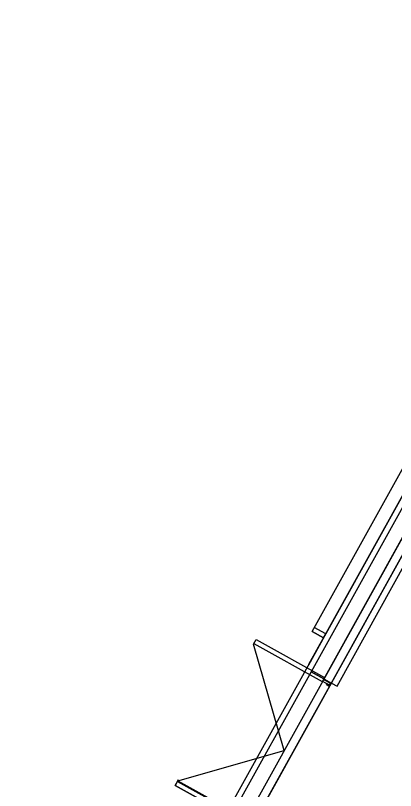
# Model space of a CAD drawing. Header units: metres. Extents: x 2.3 to 42.8, y 0.9 to 31.9.
# Drawn here: x 21.415 to 23.138, y 21.248 to 24.763 of the extents above; entities that cross this region are included whole.
import ezdxf

# ---------------------------------------------------------------- set-up
doc = ezdxf.new("R2010")
doc.units = ezdxf.units.M
doc.layers.add('ARREDI', color=9, linetype='Continuous')
doc.layers.add('PARETI_STRUTTURE', color=7, linetype='Continuous')

msp = doc.modelspace()

# ---------------------------------------------------------------- linework, layer by layer
at = {"layer": 'ARREDI'}
msp.add_lwpolyline([(25.5648, 26.8977), (21.4984, 19.5741)], dxfattribs=at)
for points in [[(23.3664, 22.9392), (22.8169, 21.9495), (22.8172, 21.9494), (23.3667, 22.939)], [(22.8116, 21.7518), (22.846, 21.7327), (23.2121, 22.3921), (23.1777, 22.4112)], [(22.8169, 21.9495), (22.7443, 21.8187), (22.7446, 21.8185), (22.8172, 21.9493)]]:
    msp.add_lwpolyline(points, close=True, dxfattribs=at)
at = {"layer": 'PARETI_STRUTTURE'}
for points in [[(27.0359, 29.4946), (26.8009, 29.0712), (26.5715, 28.6581), (26.0663, 27.7483), (25.7055, 27.0984), (25.5016, 26.7313), (25.1408, 26.0813), (24.2731, 24.5187), (24.0437, 24.1056), (23.759, 23.5927), (23.3981, 22.9428), (22.7559, 21.7862), (22.395, 21.1362), (22.185, 20.7579), (21.9556, 20.3449), (21.4373, 19.4113), (21.0764, 18.7614), (20.5364, 17.7889), (20.1756, 17.139), (19.7671, 16.4034), (19.5378, 15.9903), (18.2075, 13.5945)], [(26.7902, 28.9173), (19.6512, 16.0599)], [(24.3647, 24.4678), (19.6293, 15.9394)], [(22.7605, 21.9696), (23.3195, 22.9765)], [(23.3981, 22.9428), (23.4552, 22.9111), (23.3981, 22.9428), (22.7559, 21.7861), (22.813, 21.7544)], [(23.3616, 22.9306), (22.8218, 21.9584)], [(22.8475, 21.7353), (22.8733, 21.721), (23.2532, 22.4053)], [(22.8121, 21.9409), (22.7605, 21.9696)], [(22.1532, 21.2961), (22.1387, 21.27), (22.4485, 21.098), (22.1387, 21.27), (22.1508, 21.2917), (22.6326, 21.4295), (22.4948, 21.9113), (22.5068, 21.933), (22.8167, 21.761)], [(22.4965, 21.9144), (22.8063, 21.7424)], [(22.4886, 21.089), (22.846, 21.7327)], [(22.8116, 21.7518), (22.8069, 21.7434), (22.8393, 21.7254), (22.8439, 21.7338)], [(22.813, 21.7544), (22.8474, 21.7353)], [(22.149, 21.2886), (22.4589, 21.1166)], [(22.1508, 21.2917), (22.4606, 21.1197)]]:
    msp.add_lwpolyline(points, dxfattribs=at)
for points in [[(22.8116, 21.7518), (22.846, 21.7327), (23.2121, 22.3921), (23.1777, 22.4112)], [(22.77, 21.9868), (22.7605, 21.9696), (22.8121, 21.9409), (22.8217, 21.9582)], [(22.813, 21.7544), (22.7559, 21.7862)], [(22.826, 21.7328), (22.8237, 21.7287), (22.8347, 21.7226), (22.837, 21.7267)]]:
    msp.add_lwpolyline(points, close=True, dxfattribs=at)

doc.saveas('drawing.dxf')
